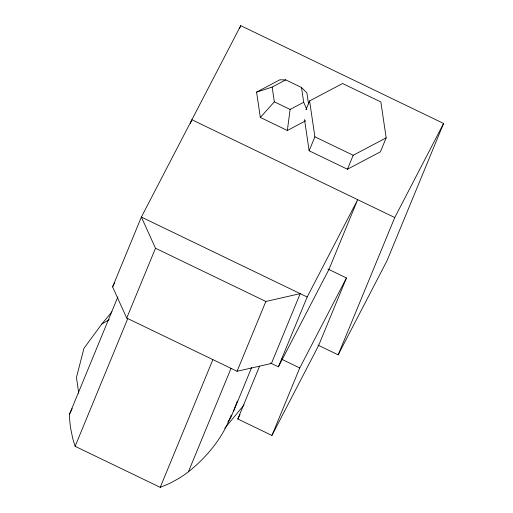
<?xml version="1.0" encoding="UTF-8"?>
<svg xmlns="http://www.w3.org/2000/svg" width="513" height="513" viewBox="0 0 513 513"><rect width="100%" height="100%" fill="white"/><g stroke="black" fill="none" stroke-linecap="round" stroke-linejoin="round"><path stroke-width="0.77" d="M287.351 130.475L290.108 109.442L303.69 102.267L301.503 87.492L285.735 79.887L279.854 79.804L256.577 92.109L260.322 117.439L287.351 130.475L305.697 120.779M231.241 415.011C222.995 437.461 207.066 456.987 188.399 471.813A116.701 114.995 39.7 0 1 178.434 478.655L169.559 483.47L160.236 487.35L75.122 446.316L72.743 438.538L70.698 428.579A115.643 113.957 39.7 0 1 69.415 414.446M237.391 401.051L231.151 416.915L227.919 422.026M270.466 363.005L278.392 366.827L307.172 297.008L141.37 217.07L155.497 248.254L265.843 301.458L300.208 293.654L271.435 363.473L237.064 371.271L126.724 318.073L112.591 286.889L141.37 217.07L240.725 25.65L443.591 123.46L386.994 260.764L338.157 354.855L317.945 345.108M117.855 296.912L69.409 414.446L72.153 408.656M190.368 123.428L191.888 119.741L394.754 217.544L338.157 354.855M239.507 28.6L240.725 25.65M126.724 318.073L155.497 248.254M75.122 446.316L127.731 318.676M305.953 109.75L309.589 100.926L342.569 83.504L380.858 101.959L386.167 137.85L380.415 151.816L347.429 169.239L309.14 150.784L304.523 119.574M160.236 487.35L212.844 359.716M309.14 150.784L314.892 136.817L309.589 100.926M188.399 471.813L231.055 368.321M237.064 371.271L265.843 301.458M233.691 411.054L251.626 367.539M327.98 269.043L346.474 277.956L318.65 345.448L271.935 435.454L237.801 418.999L259.572 366.179M347.429 169.239L353.188 155.279L386.167 137.85M271.935 435.454L299.752 367.962L346.474 277.956M112.591 286.889L114.803 282.625M237.801 418.999L240.007 414.748M307.172 297.008L357.689 199.679L328.916 269.492L278.392 366.827M394.754 217.544L443.591 123.46M111.917 311.814L101.721 324.12L83.959 348.314L76.463 377.453L78.739 393.266M224.726 428.272L244.098 404.892M260.322 117.439L274.34 101.843L272.153 87.063L285.735 79.887M101.721 324.12L109.211 319.637M256.577 92.109L272.153 87.063M274.34 101.843L290.108 109.442M314.892 136.817L353.188 155.279M281.265 359.049L299.752 367.962M301.503 87.492L306.883 92.84L308.525 103.921M303.69 102.267L306.845 109.5"/></g></svg>
